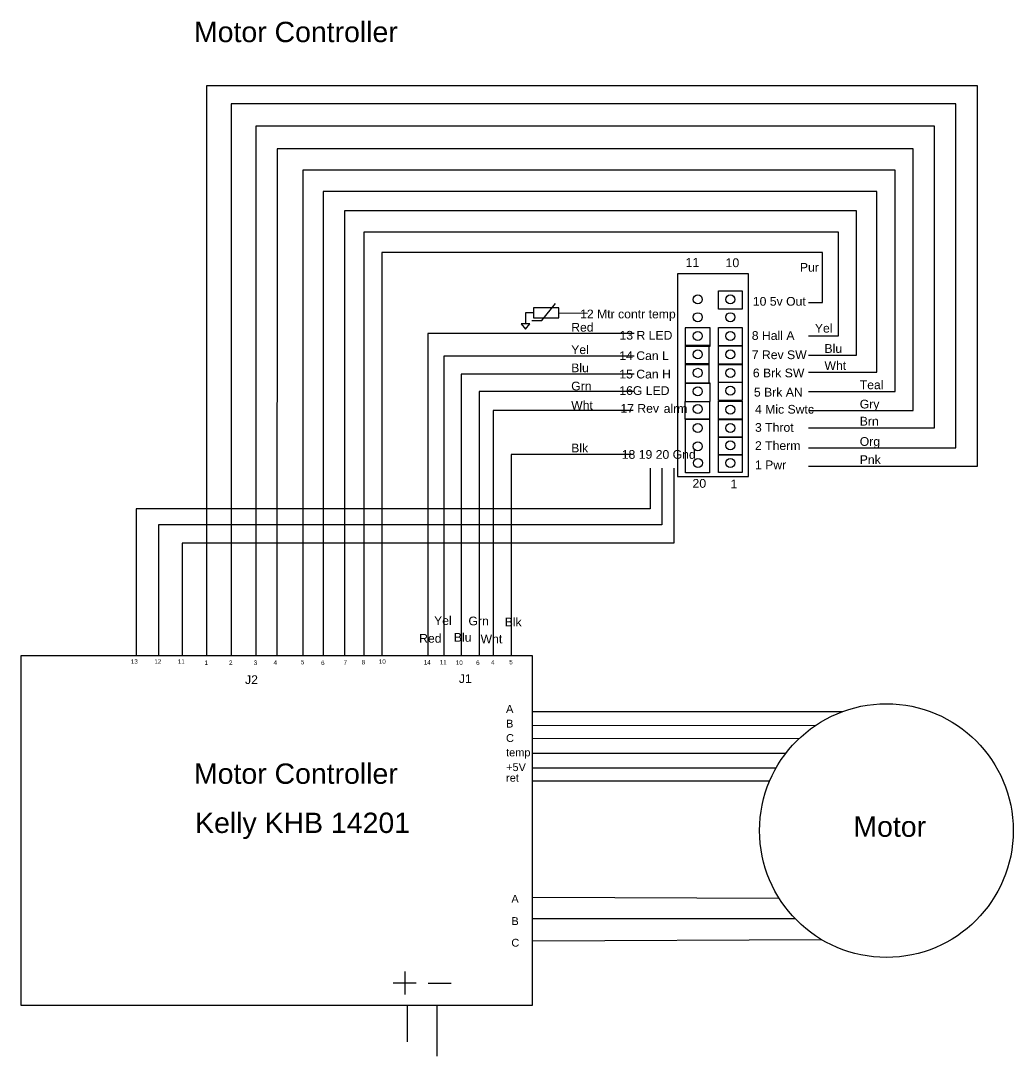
# Model space of a CAD drawing. Header units: inches. Extents: x -6006 to 7910, y 240 to 7918.
# Drawn here: x -442.5 to 21.8, y 1797.8 to 2282.3 of the extents above; entities that cross this region are included whole.
import ezdxf

# ---------------------------------------------------------------- set-up
doc = ezdxf.new("R2010")
doc.units = ezdxf.units.IN
doc.header["$MEASUREMENT"] = 0
doc.styles.get("Standard").update_dxf_attribs({"font": 'arial.ttf'})

msp = doc.modelspace()

# ---------------------------------------------------------------- linework, layer by layer
for p, q in [((-5.06, 2243.36), (-344.06, 2243.36)), ((-344.06, 2243.36), (-344.06, 1985.11)), ((-5.06, 2082.36), (-5.06, 2243.36)), ((-74.06, 2082.36), (-5.06, 2082.36))]:
    msp.add_line(p, q)
at = {"ltscale": 20}
msp.add_line((-190.73, 2145.55), (-177.36, 2145.43), dxfattribs=at)
at = {"color": 1, "ltscale": 5}
for p, q in [((-203.05, 1959.03), (-58.09, 1959.05)), ((-203.05, 1952.6), (-70.68, 1952.61)), ((-203.05, 1946.52), (-78.29, 1946.53)), ((-203.05, 1939.56), (-84.6, 1939.57)), ((-203.05, 1932.77), (-89.12, 1932.78)), ((-203.05, 1926.69), (-92.14, 1926.7)), ((-261.67, 1821.63), (-261.67, 1804.5))]:
    msp.add_line(p, q, dxfattribs=at)
at = {"ltscale": 5}
for p, q in [((-203.05, 1959.03), (-203.05, 1959.03)), ((-203.05, 1872.28), (-87.81, 1871.79)), ((-80.15, 1862.05), (-203.05, 1862.05)), ((-203.05, 1851.81), (-67.93, 1852.39)), ((-262.91, 1837.51), (-262.91, 1826.72)), ((-268.31, 1832.11), (-257.51, 1832.11)), ((-251.92, 1831.95), (-241.13, 1831.95)), ((-247.94, 1821.63), (-247.94, 1797.77))]:
    msp.add_line(p, q, dxfattribs=at)
for points in [[(-74.06, 2073.86), (4.94, 2073.86), (4.94, 2251.86), (-355.56, 2251.86), (-355.56, 1985.11)], [(-74.06, 2091.86), (-15.06, 2091.86), (-15.06, 2232.86), (-332.56, 2232.86), (-332.56, 1985.11)], [(-74.06, 2099.86), (-25.06, 2099.86), (-25.06, 2222.36), (-322.56, 2222.36), (-322.78, 1985.11)], [(-74.06, 2108.86), (-33.56, 2108.86), (-33.56, 2212.36), (-310.56, 2212.36), (-310.56, 1985.11)], [(-74.06, 2117.86), (-42.06, 2117.86), (-42.06, 2202.36), (-301.06, 2202.36), (-301.06, 1985.11)], [(-74.06, 2125.86), (-51.56, 2125.86), (-51.56, 2193.36), (-291.06, 2193.36), (-291.06, 1985.11)], [(-74.06, 2134.86), (-60.06, 2134.86), (-60.06, 2183.36), (-282.06, 2183.36), (-282.06, 1985.11)], [(-74.06, 2150.36), (-67.56, 2150.36), (-67.56, 2173.86), (-273.56, 2173.86), (-273.56, 1985.11)], [(-155.56, 2135.86), (-252.06, 2135.86), (-252.06, 1985.11)], [(-155.56, 2125.36), (-244.56, 2125.36), (-244.56, 1985.11)], [(-155.56, 2116.86), (-236.56, 2116.86), (-236.56, 1985.11)], [(-155.56, 2108.86), (-228.06, 2108.86), (-228.06, 1985.11)], [(-156.06, 2099.86), (-221.56, 2099.86), (-221.56, 1985.11)], [(-156.06, 2079.36), (-213.06, 2079.36), (-213.06, 1985.11)], [(-148.06, 2072.86), (-148.06, 2053.86), (-388.56, 2053.86), (-388.56, 1985.11)], [(-142.56, 2072.86), (-142.56, 2046.36), (-378.06, 2046.36), (-378.06, 1985.11)], [(-137.06, 2072.86), (-137.06, 2037.86), (-367.06, 2037.86), (-367.06, 1985.11)]]:
    msp.add_lwpolyline(points)
at = {"color": 6, "ltscale": 5}
msp.add_lwpolyline([(-135.23, 2163.78), (-135.23, 2069.07), (-102.16, 2069.07), (-102.16, 2163.78)], close=True, dxfattribs=at)
for points in [[(-105.13, 2147.35), (-116.13, 2147.35), (-116.13, 2155.85), (-105.13, 2155.85)], [(-190.73, 2143.22), (-190.73, 2147.88), (-202.7, 2147.88), (-202.7, 2143.22)], [(-131.7, 2129.93), (-120.06, 2129.93), (-120.06, 2138.64), (-131.7, 2138.64)], [(-105.13, 2130.22), (-116.13, 2130.22), (-116.13, 2138.72), (-105.13, 2138.72)], [(-131.7, 2121.36), (-120.56, 2121.36), (-120.56, 2130.36), (-131.7, 2130.36)], [(-105.13, 2121.62), (-116.13, 2121.62), (-116.13, 2130.12), (-105.13, 2130.12)], [(-131.7, 2112.76), (-120.56, 2112.76), (-120.56, 2121.76), (-131.7, 2121.76)], [(-105.13, 2112.94), (-116.13, 2112.94), (-116.13, 2121.44), (-105.13, 2121.44)], [(-131.7, 2104.04), (-120.06, 2104.04), (-120.06, 2112.76), (-131.7, 2112.76)], [(-105.13, 2104.65), (-116.13, 2104.65), (-116.13, 2113.15), (-105.13, 2113.15)], [(-131.7, 2104.04), (-120.31, 2104.04), (-120.31, 2095.91), (-131.7, 2095.91)], [(-105.13, 2095.81), (-116.13, 2095.81), (-116.13, 2104.31), (-105.13, 2104.31)], [(-131.59, 2095.91), (-120.31, 2095.91), (-120.31, 2070.76), (-131.59, 2070.76)], [(-105.13, 2087.21), (-116.13, 2087.21), (-116.13, 2095.71), (-105.13, 2095.71)], [(-105.13, 2079.07), (-116.13, 2079.07), (-116.13, 2087.57), (-105.13, 2087.57)], [(-105.06, 2070.86), (-116.06, 2070.86), (-116.06, 2079.36), (-105.06, 2079.36)]]:
    msp.add_lwpolyline(points, close=True)
at = {"ltscale": 20}
msp.add_lwpolyline([(-203.38, 2141.93), (-198.72, 2141.93), (-192.4, 2149.92)], dxfattribs=at)
at = {"color": 3, "ltscale": 20}
msp.add_lwpolyline([(-202.7, 2145.55), (-206.36, 2145.55), (-206.36, 2140.43), (-208.36, 2140.43), (-206.36, 2137.93), (-204.36, 2140.43), (-206.36, 2140.43)], dxfattribs=at)
at = {"color": 5, "ltscale": 5}
msp.add_lwpolyline([(-442.5, 1821.63), (-203.05, 1821.63), (-203.05, 1985.11), (-442.5, 1985.11)], close=True, dxfattribs=at)
for centre in [(-125.8, 2151.85), (-110.63, 2151.85), (-125.8, 2143.56), (-110.63, 2143.56), (-125.8, 2134.72), (-110.63, 2134.72), (-125.8, 2126.12), (-110.63, 2126.12), (-125.8, 2117.52), (-110.63, 2117.44), (-125.8, 2108.84), (-110.63, 2109.15), (-125.8, 2100.55), (-110.63, 2100.31), (-125.8, 2091.71), (-110.63, 2091.71), (-125.8, 2083.11), (-110.63, 2083.57), (-125.74, 2075.36), (-110.56, 2075.36)]:
    msp.add_circle(centre, 2.11)
msp.add_circle((-37.58, 1903.37), 59.33, dxfattribs=at)

# ---------------------------------------------------------------- texts
at = {"ltscale": 5}
for s, height, p in [('Motor Controller', 9.519, (-361.45, 2272.24)), ('A', 3.67, (-215.49, 1958.45)), ('B', 3.67, (-215.49, 1951.56)), ('C', 3.67, (-215.49, 1944.82)), ('temp', 3.675, (-215.49, 1938.09)), ('Motor Controller', 9.519, (-361.45, 1925.24)), ('+5V', 3.675, (-215.49, 1931.2)), ('ret', 3.675, (-215.49, 1926.24)), ('Kelly KHB 14201', 9.519, (-360.93, 1902.24)), ('Motor', 9.519, (-53.02, 1900.47)), ('A', 3.67, (-213, 1869.6)), ('B', 3.67, (-213, 1859.19)), ('C', 3.67, (-213, 1849.06))]:
    msp.add_text(s, height=height, dxfattribs=at).set_placement(p)
for s, height, p in [('11', 4.13, (-131.53, 2167.11)), ('10', 4.13, (-112.84, 2166.96)), ('Pur', 4.086, (-78.06, 2164.86)), ('10 5v Out', 4.086, (-100.06, 2148.93)), ('Red', 4.086, (-185.03, 2136.8)), ('8 Hall A', 4.086, (-100.56, 2132.93)), ('Yel', 4.086, (-71.06, 2136.36)), ('Yel', 4.086, (-185.03, 2126.3)), ('7 Rev SW', 4.086, (-100.56, 2123.93)), ('Blu', 4.086, (-66.56, 2126.86)), ('Blu', 4.086, (-185.03, 2117.8)), ('Wht', 4.086, (-66.56, 2118.86)), ('6 Brk SW', 4.086, (-100.06, 2115.43)), ('Grn', 4.086, (-185.03, 2109.3)), ('Teal', 4.086, (-50.06, 2109.86)), ('5 Brk AN', 4.086, (-99.56, 2106.43)), ('Wht', 4.086, (-185.03, 2100.3)), ('17 Rev', 4.086, (-162.02, 2098.85)), ('alrm', 4.086, (-141.77, 2098.77)), ('4 Mic Swtc', 4.086, (-99.06, 2098.43)), ('Gry', 4.086, (-50.06, 2100.86)), ('3 Throt', 4.086, (-99.06, 2089.93)), ('Brn', 4.086, (-50.06, 2092.86)), ('Blk', 4.086, (-185.03, 2080.3)), ('2 Therm', 4.086, (-99.06, 2081.43)), ('Org', 4.086, (-50.06, 2083.36)), ('18 19 20 Gnd', 4.0863, (-161.38, 2077.3)), ('Pnk', 4.086, (-50.06, 2074.86)), ('1 Pwr', 4.086, (-99.06, 2072.43)), ('20', 4.13, (-128.31, 2063.74)), ('1', 4.13, (-110.54, 2063.43)), ('Yel', 4.086, (-249.17, 1999.57)), ('Grn', 4.086, (-233.08, 1999.38)), ('Blk', 4.086, (-216.11, 1998.9)), ('Red', 4.086, (-256.15, 1991.27)), ('Blu', 4.086, (-239.92, 1991.72)), ('Wht', 4.086, (-227.41, 1990.97)), ('13', 2.084, (-390.99, 1981.41)), ('12', 2.084, (-379.99, 1981.41)), ('11', 2.084, (-368.99, 1981.41)), ('1', 2.08, (-356.56, 1980.86)), ('2', 2.08, (-345.06, 1980.86)), ('3', 2.08, (-333.49, 1980.85)), ('4', 2.08, (-324.21, 1981)), ('5', 2.08, (-311.49, 1981.16)), ('6', 2.08, (-301.99, 1980.81)), ('7', 2.08, (-291.49, 1980.96)), ('8', 2.08, (-282.99, 1981.11)), ('10', 2.084, (-274.99, 1981.41)), ('14', 2.084, (-253.99, 1981.02)), ('11', 2.084, (-246.49, 1981.07)), ('10', 2.084, (-238.99, 1980.91)), ('6', 2.08, (-229.49, 1980.85)), ('4', 2.08, (-222.49, 1981)), ('5', 2.08, (-213.99, 1981.16)), ('J2', 4.086, (-337.56, 1971.93)), ('J1', 4.086, (-237.56, 1972.43))]:
    msp.add_text(s, height=height).set_placement(p)
at = {"attachment_point": 1}
for s, insert, char_height, width in [('12 Mtr contr temp', (-180.86, 2147.1), 4.0863, 48.8106), ('13 R LED', (-162.42, 2137.14), 4.086, 33.7768), ('14 Can L', (-162.52, 2127.59), 4.086, 34.0774), ('15 Can H', (-162.52, 2118.98), 4.086, 28.0812), ('16G LED', (-162.52, 2111.26), 4.086, 25.6121)]:
    msp.add_mtext(s, dxfattribs=dict(at, insert=insert, char_height=char_height, width=width))

doc.saveas('drawing.dxf')
